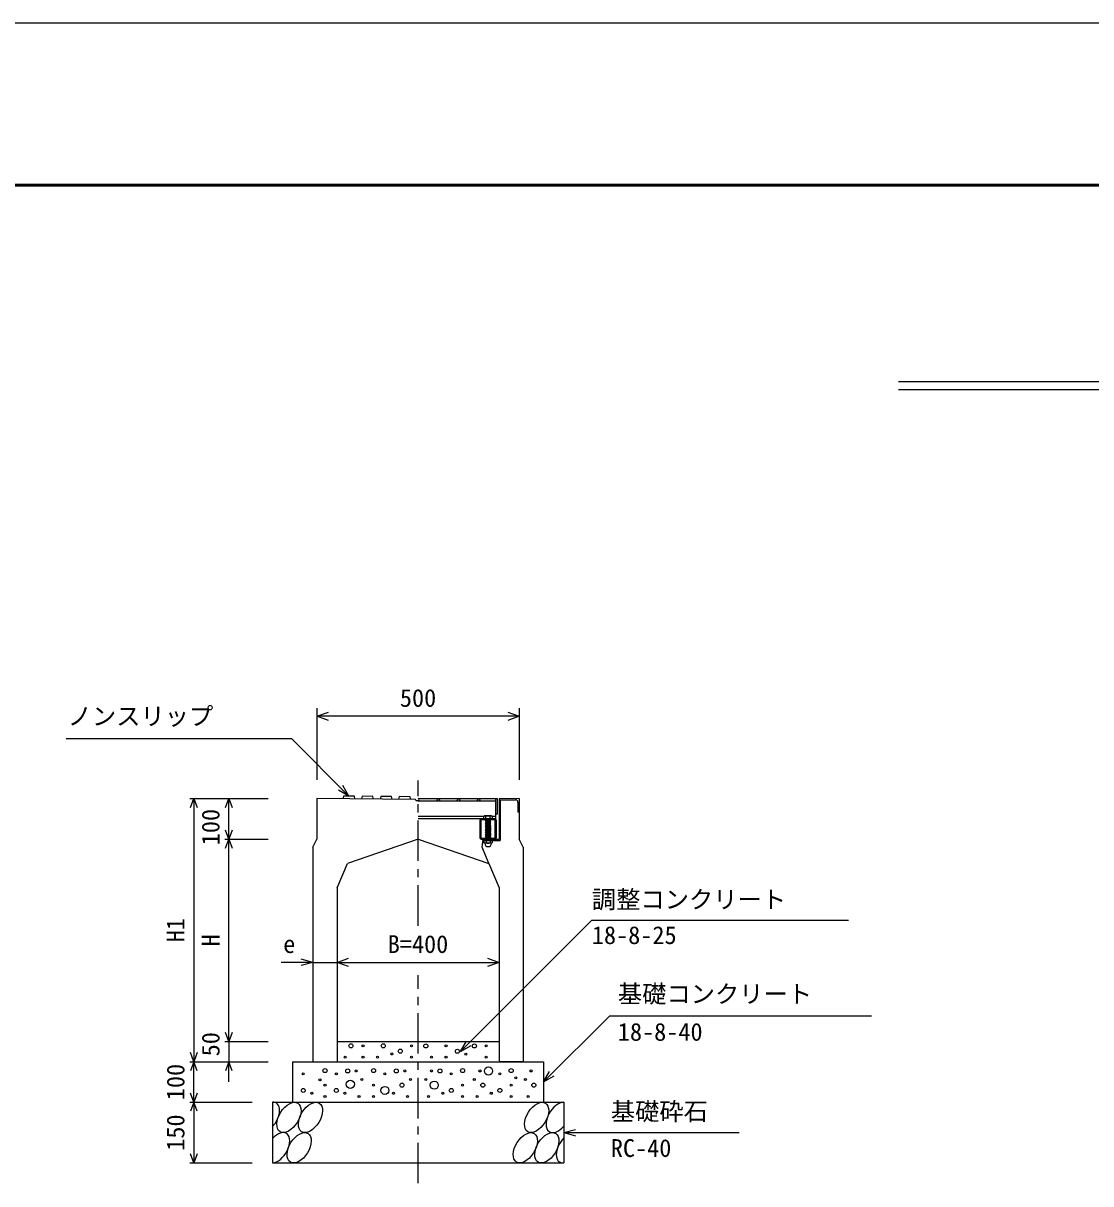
# Model space of a CAD drawing. Units: millimetres, scale not verified. Extents: x -16800 to 16800, y -5940 to 5940.
# Drawn here: x -12704 to -10065, y 3072 to 5940 of the extents above; entities that cross this region are included whole.
import ezdxf
from ezdxf.enums import TextEntityAlignment as Align

# ---------------------------------------------------------------- set-up
doc = ezdxf.new("R2010")
doc.units = ezdxf.units.MM
doc.header["$LTSCALE"] = 20
doc.linetypes.add('CHAIN1', pattern=[8, 5, -1, 1, -1])
doc.linetypes.add('DOTTED', pattern=[1.75, 0.25, -1.5])
for name, color, linetype, lineweight in [('0-0_DIM', 7, 'Continuous', 25), ('0-1_Defpoints', 5, 'Continuous', 25), ('0-2_HATCH', 6, 'Continuous', 25), ('0-5_OUTLINE', 3, 'Continuous', 25), ('0-6_TXT', 7, 'Continuous', 25), ('0-7_WAKU', 3, 'Continuous', 25), ('0-A__0-5_D-BMK', 6, 'Continuous', 25)]:
    doc.layers.add(name, color=color, linetype=linetype, lineweight=lineweight)
doc.styles.add('ＭＳ ゴシック', font='')
doc.styles.get('ＭＳ ゴシック').set_extended_font_data('MS Gothic')

msp = doc.modelspace()

# ---------------------------------------------------------------- linework, layer by layer
at = {"layer": '0-0_DIM'}
for p, q in [((-11977.75, 4247.56), (-11977.75, 4070.82)), ((-11477.75, 4247.56), (-11477.75, 4070.82)), ((-11477.75, 4227.56), (-11977.75, 4227.56)), ((-12597.8, 4172.3), (-12040.91, 4172.3)), ((-11898.7, 4030.09), (-12040.91, 4172.3)), ((-11898.7, 4030.09), (-11924.68, 4045.09)), ((-11898.7, 4030.09), (-11913.7, 4056.07)), ((-12291.95, 4024.35), (-12098.62, 4024.35)), ((-12281.95, 4024.35), (-12281.95, 3373.85)), ((-12195.29, 3923.85), (-12195.29, 4024.35)), ((-12205.29, 3923.85), (-12098.62, 3923.85)), ((-12195.29, 3423.85), (-12195.29, 3923.85)), ((-11622.75, 3398.85), (-11298.29, 3723.32)), ((-11298.29, 3723.32), (-10663.93, 3723.32)), ((-11987.75, 3619.32), (-12066.39, 3619.32)), ((-11987.75, 3619.32), (-12016.73, 3627.08)), ((-11987.75, 3619.32), (-12016.73, 3611.55)), ((-11987.75, 3619.32), (-11927.75, 3619.32)), ((-11927.75, 3619.32), (-11527.75, 3619.32)), ((-11254.1, 3487.51), (-11417.75, 3323.85)), ((-11254.1, 3487.51), (-10607.23, 3487.51)), ((-12205.29, 3423.85), (-12098.62, 3423.85)), ((-12195.29, 3423.85), (-12195.29, 3373.85)), ((-11622.75, 3398.85), (-11607.75, 3424.84)), ((-11622.75, 3398.85), (-11596.77, 3413.85)), ((-12291.95, 3373.85), (-12098.62, 3373.85)), ((-12281.95, 3273.85), (-12281.95, 3373.85)), ((-12195.29, 3323.85), (-12195.29, 3373.85)), ((-11417.75, 3323.85), (-11402.75, 3349.83)), ((-11417.75, 3323.85), (-11391.77, 3338.85)), ((-12291.95, 3273.85), (-12137.75, 3273.85)), ((-12281.95, 3273.85), (-12281.95, 3123.85)), ((-11367.75, 3198.85), (-11338.77, 3206.62)), ((-11367.75, 3198.85), (-10934.44, 3198.85)), ((-11367.75, 3198.85), (-11338.77, 3191.09)), ((-12291.95, 3123.85), (-12137.75, 3123.85))]:
    msp.add_line(p, q, dxfattribs=at)
at = {"layer": '0-0_DIM', "linetype": 'CHAIN1'}
for p, q in [((-11727.75, 3710.04), (-11727.75, 4068.65)), ((-11727.75, 3073.85), (-11727.75, 3587.86))]:
    msp.add_line(p, q, dxfattribs=at)
at = {"layer": '0-0_DIM'}
for points in [[(-11949.52, 4217.3), (-11977.71, 4227.56), (-11949.52, 4237.82)], [(-11505.9, 4237.82), (-11477.71, 4227.56), (-11505.9, 4217.3)], [(-12290.16, 4001.8), (-12281.95, 4024.35), (-12273.75, 4001.8)], [(-12203.5, 4001.8), (-12195.29, 4024.35), (-12187.08, 4001.8)], [(-12187.08, 3946.41), (-12195.29, 3923.85), (-12203.5, 3946.41)], [(-12203.5, 3901.3), (-12195.29, 3923.85), (-12187.08, 3901.3)], [(-11899.56, 3609.05), (-11927.75, 3619.32), (-11899.56, 3629.58)], [(-11555.94, 3629.58), (-11527.75, 3619.32), (-11555.94, 3609.05)], [(-12187.08, 3446.41), (-12195.29, 3423.85), (-12203.5, 3446.41)], [(-12273.75, 3396.41), (-12281.95, 3373.85), (-12290.16, 3396.41)], [(-12273.75, 3351.3), (-12281.95, 3373.85), (-12290.16, 3351.3)], [(-12187.08, 3351.3), (-12195.29, 3373.85), (-12203.5, 3351.3)], [(-12273.75, 3296.41), (-12281.95, 3273.85), (-12290.16, 3296.41)], [(-12273.75, 3251.3), (-12281.95, 3273.85), (-12290.16, 3251.3)], [(-12273.75, 3146.41), (-12281.95, 3123.85), (-12290.16, 3146.41)]]:
    msp.add_lwpolyline(points, dxfattribs=at)
at = {"layer": '0-1_Defpoints'}
msp.add_lwpolyline([(-16800, -5940), (0, -5940), (0, 5940), (-16800, 5940)], close=True, dxfattribs=at)
at = {"layer": '0-2_HATCH'}
for p, q in [((-11883.75, 4023.43), (-11885.25, 4029.95)), ((-11837.75, 4022.96), (-11839.25, 4029.48)), ((-11791.75, 4022.49), (-11793.25, 4029.01)), ((-11745.75, 4022.03), (-11747.25, 4028.55)), ((-11527.77, 4023.85), (-11527.77, 3923.85)), ((-11524.57, 4020.69), (-11486.81, 4021.06)), ((-11524.57, 4020.69), (-11524.57, 3920.65)), ((-11480.95, 4015.26), (-11480.95, 3991.32)), ((-11480.95, 3991.32), (-11477.75, 3991.35)), ((-11569.77, 3903.85), (-11566.77, 3923.85)), ((-11552.96, 3863.85), (-11569.77, 3903.85)), ((-11567.25, 3920.65), (-11524.57, 3920.65)), ((-11566.77, 3923.85), (-11527.77, 3923.85))]:
    msp.add_line(p, q, dxfattribs=at)
for points in [[(-11885.2, 4029.95), (-11912.2, 4030.22), (-11913.75, 4023.74)], [(-11839.2, 4029.48), (-11866.2, 4029.75), (-11867.75, 4023.27)], [(-11793.2, 4029.01), (-11820.2, 4029.28), (-11821.75, 4022.8)], [(-11747.2, 4028.55), (-11774.2, 4028.83), (-11775.75, 4022.34)]]:
    msp.add_lwpolyline(points, dxfattribs=at)
for centre, radius in [((-11893.75, 3413.17), 5), ((-11863.78, 3413.17), 2.5), ((-11813.88, 3413.17), 5), ((-11743.78, 3413.17), 2.5), ((-11708.62, 3412.88), 5), ((-11658.71, 3412.88), 2.5), ((-11588.62, 3412.88), 5), ((-11559.38, 3412.88), 2.5), ((-11907.77, 3385.15), 2.5), ((-11863.78, 3385.15), 2.5), ((-11827.9, 3385.15), 2.5), ((-11792.85, 3393.03), 2.5), ((-11771.82, 3400.03), 5), ((-11743.78, 3385.15), 2.5), ((-11694.6, 3384.87), 2.5), ((-11658.71, 3384.87), 2.5), ((-11630.67, 3399.75), 5), ((-11609.64, 3392.75), 2.5), ((-11559.38, 3384.87), 2.5), ((-11957.79, 3351.91), 5), ((-11901.71, 3351.03), 5), ((-11837.79, 3351.91), 5), ((-11781.71, 3351.03), 5), ((-11673.79, 3351.03), 5), ((-11617.72, 3351.91), 5), ((-11553.79, 3351.03), 10), ((-11497.72, 3351.91), 5), ((-12011.63, 3344.03), 2.5), ((-11970.2, 3329.11), 2.5), ((-11929.75, 3344.03), 2.5), ((-11895.17, 3318.02), 10), ((-11880.68, 3351.03), 2.5), ((-11866.66, 3330.02), 2.5), ((-11809.75, 3344.03), 2.5), ((-11760.68, 3351.03), 2.5), ((-11746.66, 3330.02), 2.5), ((-11708.84, 3330.02), 2.5), ((-11694.82, 3351.03), 2.5), ((-11645.76, 3344.03), 2.5), ((-11588.84, 3330.02), 2.5), ((-11574.82, 3351.03), 2.5), ((-11525.76, 3344.03), 2.5), ((-11486.38, 3334.34), 2.5), ((-11462.66, 3330.02), 2.5), ((-11448.64, 3351.03), 2.5), ((-12011.63, 3302.88), 5), ((-11990.6, 3295.88), 2.5), ((-11957.79, 3316.01), 2.5), ((-11929.75, 3302.88), 5), ((-11908.72, 3295.88), 2.5), ((-11837.79, 3316.01), 2.5), ((-11809.75, 3302.88), 10), ((-11788.72, 3295.88), 2.5), ((-11767.69, 3316.01), 5), ((-11687.81, 3316.01), 10), ((-11666.79, 3295.88), 2.5), ((-11645.76, 3302.88), 5), ((-11617.72, 3316.01), 2.5), ((-11567.81, 3316.01), 5), ((-11546.79, 3295.88), 2.5), ((-11525.76, 3302.88), 5), ((-11497.72, 3316.01), 2.5), ((-11441.63, 3316.01), 5), ((-11957.79, 3288), 2.5), ((-11873.67, 3288), 2.5), ((-11837.79, 3288), 2.5), ((-11753.67, 3288), 2.5), ((-11701.83, 3288), 2.5), ((-11617.72, 3288), 2.5), ((-11581.83, 3288), 2.5), ((-11497.72, 3288), 2.5), ((-11455.65, 3288), 2.5)]:
    msp.add_circle(centre, radius, dxfattribs=at)
msp.add_arc((-11486.75, 4015.26), 5.8, 0, 90.57294, dxfattribs=at)
for centre, start_param, end_param in [((-12100.12, 3236.33), 4.385593, 6.6745444), ((-11381.61, 3236.33), 0.3357715, 4.4411806), ((-12074.8, 3161.34), 3.5111464, 7.548991), ((-11356.29, 3161.34), 1.2110787, 3.5658734)]:
    msp.add_ellipse(centre, major_axis=(21.81, 35.31), ratio=0.5792, start_param=start_param, end_param=end_param, dxfattribs=at)
for centre in [(-12046.91, 3236.33), (-11993.7, 3236.33), (-11434.82, 3236.33), (-12021.59, 3161.34), (-11462.71, 3161.34), (-11409.5, 3161.34)]:
    msp.add_ellipse(centre, major_axis=(21.81, 35.31), ratio=0.5792, dxfattribs=at)
at = {"layer": '0-5_OUTLINE'}
for p, q in [((-11977.75, 4024.35), (-11977.75, 3923.85)), ((-11733.75, 4021.91), (-11977.75, 4024.35)), ((-11477.75, 4024.35), (-11527.77, 4023.85)), ((-11477.75, 4024.35), (-11477.75, 3923.85)), ((-11987.75, 3903.85), (-11977.75, 3923.85)), ((-11987.75, 3903.85), (-11987.75, 3373.85)), ((-11727.75, 3923.85), (-11902.54, 3863.85)), ((-11727.75, 3923.85), (-11552.96, 3863.85)), ((-11467.75, 3903.85), (-11477.75, 3923.85)), ((-11467.75, 3903.85), (-11467.75, 3373.85)), ((-11927.75, 3803.85), (-11902.54, 3863.85)), ((-11552.95, 3863.85), (-11527.75, 3803.85)), ((-11927.75, 3803.85), (-11927.75, 3373.85)), ((-11527.75, 3803.85), (-11527.75, 3373.85)), ((-11927.75, 3423.85), (-11527.75, 3423.85)), ((-12037.75, 3373.85), (-12037.75, 3273.85)), ((-12037.75, 3373.85), (-11417.75, 3373.85)), ((-11987.75, 3373.85), (-11927.75, 3373.85)), ((-11987.75, 3373.85), (-11927.75, 3373.85)), ((-11467.75, 3373.85), (-11527.75, 3373.85)), ((-11467.75, 3373.85), (-11527.75, 3373.85)), ((-11417.75, 3373.85), (-11417.75, 3273.85)), ((-12087.75, 3273.85), (-11367.75, 3273.85)), ((-11367.75, 3273.85), (-11367.75, 3123.85))]:
    msp.add_line(p, q, dxfattribs=at)
for points in [[(-11727.75, 4018.65), (-11732.25, 4018.65), (-11733.75, 4021.91)], [(-12087.75, 3273.85), (-12087.75, 3123.85), (-11367.75, 3123.85)]]:
    msp.add_lwpolyline(points, dxfattribs=at)
at = {"layer": '0-6_TXT'}
for p, q in [((-10540.75, 5054.39), (-6259.25, 5054.39)), ((-10540.75, 5035.19), (-6259.25, 5035.19))]:
    msp.add_line(p, q, dxfattribs=at)
at = {"layer": '0-7_WAKU', "lineweight": 50}
msp.add_lwpolyline([(-16400, -5540), (-400, -5540), (-400, 5540), (-16400, 5540)], close=True, dxfattribs=at)
at = {"layer": '0-A__0-5_D-BMK'}
for p, q in [((-11536.27, 4023.85), (-11727.77, 4023.85)), ((-11536.27, 4017.85), (-11727.77, 4017.85)), ((-11531.77, 3985.85), (-11531.77, 4023.85)), ((-11565.25, 3979.85), (-11727.77, 3979.85)), ((-11536.27, 3973.85), (-11727.77, 3973.85)), ((-11574.77, 3970.85), (-11574.77, 3926.85)), ((-11537.77, 3973.85), (-11571.77, 3973.85)), ((-11563.25, 3981.35), (-11565.25, 3979.85)), ((-11565.25, 3973.85), (-11565.25, 3979.85)), ((-11544.25, 3973.85), (-11565.25, 3973.85)), ((-11564.93, 3980.13), (-11563.25, 3981.35)), ((-11546.25, 3981.35), (-11563.25, 3981.35)), ((-11561.25, 3973.85), (-11548.25, 3973.85)), ((-11561.25, 3972.85), (-11560.25, 3973.85)), ((-11560.25, 3971.85), (-11561.25, 3972.85)), ((-11548.25, 3971.85), (-11561.25, 3970.85)), ((-11561.25, 3970.85), (-11560.25, 3971.85)), ((-11560.25, 3969.85), (-11561.25, 3970.85)), ((-11561.25, 3968.85), (-11560.25, 3969.85)), ((-11548.25, 3969.85), (-11561.25, 3968.85)), ((-11560.25, 3967.85), (-11561.25, 3968.85)), ((-11561.25, 3966.85), (-11560.25, 3967.85)), ((-11548.25, 3967.85), (-11561.25, 3966.85)), ((-11560.25, 3965.85), (-11561.25, 3966.85)), ((-11561.25, 3964.85), (-11560.25, 3965.85)), ((-11548.25, 3965.85), (-11561.25, 3964.85)), ((-11560.25, 3963.85), (-11561.25, 3964.85)), ((-11561.25, 3962.85), (-11560.25, 3963.85)), ((-11548.25, 3963.85), (-11561.25, 3962.85)), ((-11560.25, 3961.85), (-11561.25, 3962.85)), ((-11548.25, 3961.85), (-11561.25, 3960.85)), ((-11561.25, 3960.85), (-11560.25, 3961.85)), ((-11548.25, 3959.85), (-11561.25, 3958.85)), ((-11560.25, 3957.85), (-11561.25, 3958.85)), ((-11548.25, 3957.85), (-11561.25, 3956.85)), ((-11561.25, 3956.85), (-11560.25, 3957.85)), ((-11560.25, 3973.85), (-11560.25, 3979.85)), ((-11549.25, 3973.85), (-11549.25, 3979.85)), ((-11549.25, 3972.85), (-11548.25, 3973.85)), ((-11548.25, 3971.85), (-11549.25, 3972.85)), ((-11549.25, 3968.85), (-11548.25, 3969.85)), ((-11548.25, 3967.85), (-11549.25, 3968.85)), ((-11549.25, 3966.85), (-11548.25, 3967.85)), ((-11548.25, 3965.85), (-11549.25, 3966.85)), ((-11549.25, 3964.85), (-11548.25, 3965.85)), ((-11548.25, 3963.85), (-11549.25, 3964.85)), ((-11549.25, 3960.85), (-11548.25, 3961.85)), ((-11548.25, 3959.85), (-11549.25, 3960.85)), ((-11549.25, 3958.85), (-11548.25, 3959.85)), ((-11548.25, 3957.85), (-11549.25, 3958.85)), ((-11549.25, 3956.85), (-11548.25, 3957.85)), ((-11544.58, 3980.13), (-11546.25, 3981.35)), ((-11536.27, 3979.85), (-11544.25, 3979.85)), ((-11544.25, 3973.85), (-11544.25, 3979.85)), ((-11531.77, 3985.85), (-11536.27, 3985.85)), ((-11534.77, 3970.85), (-11534.77, 3926.85)), ((-11560.25, 3955.85), (-11561.25, 3956.85)), ((-11548.25, 3955.85), (-11561.25, 3954.85)), ((-11561.25, 3954.85), (-11560.25, 3955.85)), ((-11560.25, 3953.86), (-11561.25, 3954.85)), ((-11561.25, 3952.86), (-11560.25, 3953.86)), ((-11548.25, 3953.85), (-11561.25, 3952.85)), ((-11560.25, 3951.86), (-11561.25, 3952.86)), ((-11548.25, 3951.86), (-11561.25, 3950.85)), ((-11561.25, 3950.86), (-11560.25, 3951.86)), ((-11560.25, 3949.86), (-11561.25, 3950.86)), ((-11548.25, 3949.86), (-11561.25, 3948.86)), ((-11561.25, 3948.86), (-11560.25, 3949.86)), ((-11560.25, 3947.86), (-11561.25, 3948.86)), ((-11548.25, 3947.86), (-11561.25, 3946.86)), ((-11561.25, 3946.86), (-11560.25, 3947.86)), ((-11560.25, 3945.86), (-11561.25, 3946.86)), ((-11548.25, 3945.86), (-11561.25, 3944.86)), ((-11561.25, 3944.86), (-11560.25, 3945.86)), ((-11560.25, 3943.86), (-11561.25, 3944.86)), ((-11548.25, 3943.86), (-11561.25, 3942.86)), ((-11561.25, 3942.86), (-11560.25, 3943.86)), ((-11560.25, 3941.86), (-11561.25, 3942.86)), ((-11548.25, 3941.86), (-11561.25, 3940.86)), ((-11561.25, 3940.86), (-11560.25, 3941.86)), ((-11560.25, 3939.86), (-11561.25, 3940.86)), ((-11548.25, 3939.86), (-11561.25, 3938.86)), ((-11561.25, 3938.86), (-11560.25, 3939.86)), ((-11560.25, 3937.86), (-11561.25, 3938.86)), ((-11548.25, 3937.86), (-11561.25, 3936.86)), ((-11561.25, 3936.86), (-11560.25, 3937.86)), ((-11560.25, 3935.86), (-11561.25, 3936.86)), ((-11548.25, 3935.86), (-11561.25, 3934.86)), ((-11561.25, 3934.86), (-11560.25, 3935.86)), ((-11560.25, 3933.86), (-11561.25, 3934.86)), ((-11548.25, 3933.86), (-11561.25, 3932.86)), ((-11561.25, 3932.86), (-11560.25, 3933.86)), ((-11560.25, 3931.86), (-11561.25, 3932.86)), ((-11561.25, 3930.86), (-11560.25, 3931.86)), ((-11548.25, 3931.85), (-11561.25, 3930.85)), ((-11560.25, 3929.86), (-11561.25, 3930.86)), ((-11548.25, 3929.85), (-11561.25, 3928.85)), ((-11561.25, 3928.85), (-11560.25, 3929.85)), ((-11560.25, 3927.85), (-11561.25, 3928.85)), ((-11549.25, 3956.85), (-11548.25, 3955.85)), ((-11549.25, 3954.85), (-11548.25, 3955.85)), ((-11549.25, 3954.85), (-11548.25, 3953.85)), ((-11549.25, 3952.85), (-11548.25, 3953.85)), ((-11549.25, 3952.85), (-11548.25, 3951.85)), ((-11549.25, 3950.85), (-11548.25, 3951.86)), ((-11549.25, 3950.85), (-11548.25, 3949.86)), ((-11549.25, 3948.86), (-11548.25, 3949.86)), ((-11549.25, 3948.86), (-11548.25, 3947.86)), ((-11549.25, 3946.86), (-11548.25, 3947.86)), ((-11549.25, 3946.86), (-11548.25, 3945.86)), ((-11549.25, 3944.86), (-11548.25, 3945.86)), ((-11549.25, 3944.86), (-11548.25, 3943.86)), ((-11549.25, 3942.86), (-11548.25, 3943.86)), ((-11549.25, 3942.86), (-11548.25, 3941.86)), ((-11549.25, 3940.86), (-11548.25, 3941.86)), ((-11549.25, 3940.86), (-11548.25, 3939.86)), ((-11549.25, 3938.86), (-11548.25, 3939.86)), ((-11549.25, 3938.86), (-11548.25, 3937.86)), ((-11549.25, 3936.86), (-11548.25, 3937.86)), ((-11549.25, 3936.86), (-11548.25, 3935.86)), ((-11549.25, 3934.86), (-11548.25, 3935.86)), ((-11549.25, 3934.86), (-11548.25, 3933.85)), ((-11549.25, 3932.86), (-11548.25, 3933.86)), ((-11549.25, 3932.86), (-11548.25, 3931.85)), ((-11549.25, 3930.85), (-11548.25, 3931.85)), ((-11549.25, 3930.85), (-11548.25, 3929.85)), ((-11549.25, 3928.85), (-11548.25, 3929.85)), ((-11549.25, 3928.85), (-11548.24, 3927.85)), ((-11571.77, 3923.85), (-11537.77, 3923.85)), ((-11564.09, 3920.65), (-11564.96, 3920.01)), ((-11564.96, 3920.01), (-11564.96, 3914.82)), ((-11563.27, 3913.85), (-11564.96, 3914.82)), ((-11545.41, 3920.65), (-11564.09, 3920.65)), ((-11563.27, 3913.53), (-11563.27, 3913.85)), ((-11546.24, 3913.85), (-11563.27, 3913.85)), ((-11546.24, 3913.53), (-11563.27, 3913.53)), ((-11548.24, 3927.85), (-11561.25, 3926.85)), ((-11561.25, 3926.85), (-11560.25, 3927.85)), ((-11560.25, 3925.85), (-11561.25, 3926.85)), ((-11561.24, 3924.85), (-11560.24, 3925.85)), ((-11560.24, 3923.85), (-11561.24, 3924.85)), ((-11561.24, 3922.85), (-11560.24, 3923.85)), ((-11560.24, 3921.85), (-11561.24, 3922.85)), ((-11561.24, 3920.85), (-11560.24, 3921.85)), ((-11561.05, 3920.65), (-11561.24, 3920.85)), ((-11559.85, 3920.01), (-11559.85, 3914.82)), ((-11549.65, 3920.01), (-11549.65, 3914.82)), ((-11549.24, 3926.85), (-11548.24, 3927.85)), ((-11549.24, 3926.85), (-11548.24, 3925.85)), ((-11549.24, 3924.85), (-11548.24, 3925.85)), ((-11549.24, 3924.85), (-11548.24, 3923.85)), ((-11549.24, 3922.85), (-11548.24, 3923.85)), ((-11549.24, 3922.85), (-11548.24, 3921.84)), ((-11549.24, 3920.84), (-11548.24, 3921.84)), ((-11549.24, 3920.84), (-11549.05, 3920.65)), ((-11546.24, 3913.85), (-11544.55, 3914.82)), ((-11546.24, 3913.53), (-11546.24, 3913.85)), ((-11545.41, 3920.65), (-11544.55, 3920.01)), ((-11544.55, 3920.01), (-11544.55, 3914.82))]:
    msp.add_line(p, q, dxfattribs=at)
at = {"layer": '0-A__0-5_D-BMK', "linetype": 'DOTTED'}
for p, q in [((-11548.25, 3973.85), (-11561.25, 3972.85)), ((-11548.24, 3925.85), (-11561.24, 3924.85)), ((-11548.24, 3923.85), (-11561.24, 3922.85)), ((-11548.24, 3921.84), (-11561.24, 3920.84)), ((-11561.05, 3920.65), (-11549.05, 3920.65))]:
    msp.add_line(p, q, dxfattribs=at)
at = {"layer": '0-A__0-5_D-BMK'}
for points in [[(-11531.77, 4023.85), (-11536.27, 4023.85), (-11536.27, 3973.85)], [(-11561.25, 3958.85), (-11560.25, 3959.85), (-11561.25, 3960.85)], [(-11548.25, 3969.85), (-11549.25, 3970.85), (-11548.25, 3971.85)], [(-11548.25, 3961.85), (-11549.25, 3962.85), (-11548.25, 3963.85)]]:
    msp.add_lwpolyline(points, dxfattribs=at)
msp.add_lwpolyline([(-11572.47, 3971.55), (-11572.47, 3926.15), (-11537.07, 3926.15), (-11537.07, 3971.55)], close=True, dxfattribs=at)
for centre in [(-11677.77, 4020.85), (-11627.77, 4020.85), (-11577.77, 4020.85)]:
    msp.add_circle(centre, 3, dxfattribs=at)
for centre, radius, start, end in [((-11727.77, 4020.85), 3, 270, 90), ((-11571.77, 3970.85), 3, 90, 180), ((-11562.75, 3977.23), 3.62, 46.39563, 133.60437), ((-11554.75, 3965.23), 15.62, 69.39075, 110.60925), ((-11546.75, 3977.23), 3.62, 46.39563, 133.60437), ((-11537.77, 3970.85), 3, 0, 90), ((-11571.77, 3926.85), 3, 180, 270), ((-11562.41, 3915.31), 5.35, 61.49832, 118.50684), ((-11562.41, 3919.52), 5.35, 241.49843, 298.50089), ((-11554.75, 3913.53), 8.19, 180, 359.99995), ((-11554.75, 3900.24), 20.42, 75.52621, 104.47362), ((-11554.75, 3934.59), 20.42, 255.52638, 284.47374), ((-11547.1, 3915.31), 5.35, 61.49231, 118.50169), ((-11547.1, 3919.52), 5.35, 241.49989, 298.5), ((-11537.77, 3926.85), 3, 270, 0)]:
    msp.add_arc(centre, radius, start, end, dxfattribs=at)

# ---------------------------------------------------------------- texts
at = {"layer": '0-0_DIM', "style": 'ＭＳ ゴシック'}
for s, p in [('500', (-11772.75, 4237.56)), ('ノンスリップ', (-12593.95, 4192.48)), ('調整コンクリート', (-11298.29, 3739.74)), ('18-8-25', (-11298.29, 3651.46)), ('e', (-12061.11, 3629.32)), ('B=400', (-11802.75, 3629.32)), ('基礎コンクリート', (-11234.1, 3506.24)), ('18-8-40', (-11234.1, 3412.43)), ('基礎砕石', (-11251.43, 3216.03)), ('RC-40', (-11251.43, 3125.34))]:
    msp.add_text(s, height=43.99, dxfattribs=at).set_placement(p, align=Align.BOTTOM_LEFT)
for s, p in [('100', (-12205.29, 3908.79)), ('H1', (-12291.95, 3669.1)), ('H', (-12205.29, 3658.6)), ('50', (-12205.29, 3387.18)), ('100', (-12291.95, 3278.85)), ('150', (-12291.95, 3153.85))]:
    msp.add_text(s, height=43.99, rotation=90, dxfattribs=at).set_placement(p, align=Align.BOTTOM_LEFT)

doc.saveas('drawing.dxf')
